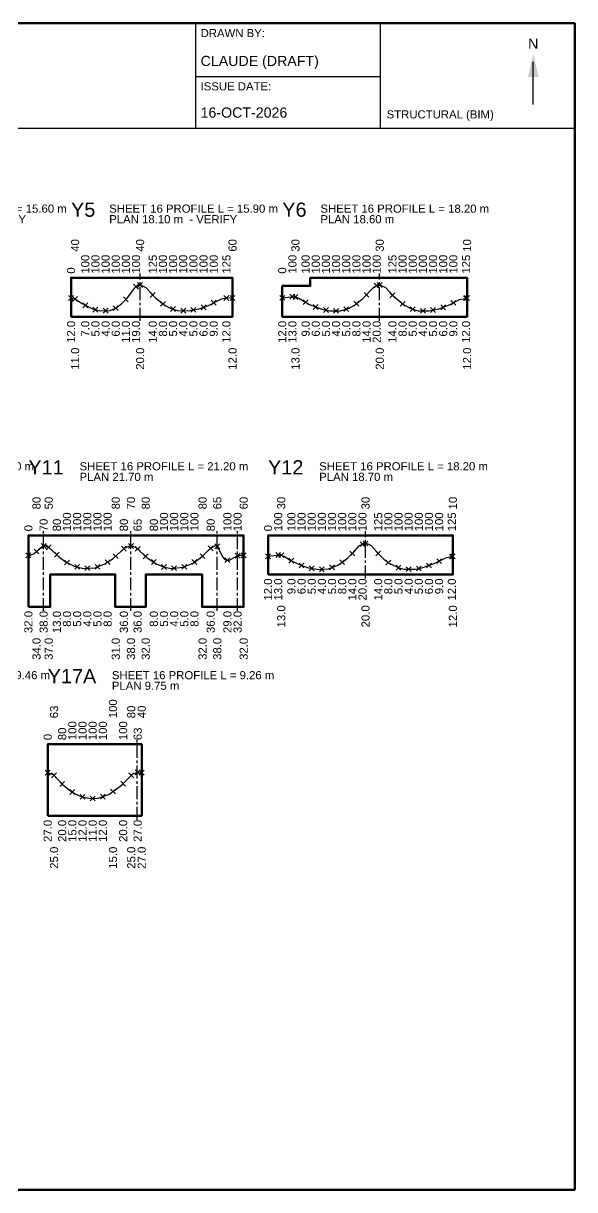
# Model space of a CAD drawing. Header units: millimetres. Extents: x 7 to 413, y 5 to 292.
# Drawn here: x 277.2 to 413, y 5 to 292 of the extents above; entities that cross this region are included whole.
import ezdxf
from ezdxf.enums import TextEntityAlignment as Align

# ---------------------------------------------------------------- set-up
doc = ezdxf.new("R2010")
doc.units = ezdxf.units.MM
doc.linetypes.add('CENTER', pattern=[5.08, 3.175, -0.635, 0.635, -0.635])
for name, color, linetype, lineweight in [('S-ANNO-TEXT', 7, 'CONTINUOUS', 18), ('S-CONC-OUTLINE', 7, 'CONTINUOUS', 50), ('S-DETAIL-THIN', 8, 'CONTINUOUS', 18), ('S-GRID', 1, 'CENTER', 25), ('S-PT-TENDON', 3, 'CONTINUOUS', 25), ('S-TBLK-BORDER', 7, 'CONTINUOUS', 50), ('S-TBLK-LINE', 7, 'CONTINUOUS', 25), ('S-TBLK-TEXT', 7, 'CONTINUOUS', 18)]:
    doc.layers.add(name, color=color, linetype=linetype, lineweight=lineweight)
doc.styles.add('TEXT_2.0', font='arial.ttf')
doc.styles.add('TEXT_2.5', font='arial.ttf')
doc.styles.add('TEXT_3.5', font='arial.ttf')

# ---------------------------------------------------------------- blocks, each defined once
blk = doc.blocks.new('STR_TITLEBLOCK_A3')
at = {"layer": 'S-TBLK-BORDER'}
blk.add_lwpolyline([(7, 5), (413, 5), (413, 292), (7, 292)], close=True, dxfattribs=at)
at = {"layer": 'S-TBLK-LINE'}
for p, q in [((319.7, 266.2), (319.7, 292)), ((365.2, 266.2), (365.2, 292)), ((402.8, 272), (402.8, 282.5)), ((319.7, 278.9), (365.2, 278.9)), ((7, 266.2), (413, 266.2))]:
    blk.add_line(p, q, dxfattribs=at)
blk.add_solid([(401.5, 278.8), (404.1, 278.8), (402.8, 284.5)], dxfattribs=at)
at = {"layer": 'S-TBLK-TEXT', "color": 8, "style": 'TEXT_2.0'}
for s, p in [('DRAWN BY:', (320.9, 288.6)), ('ISSUE DATE:', (320.9, 275.5))]:
    blk.add_text(s, height=2, dxfattribs=at).set_placement(p)
at = {"layer": 'S-TBLK-TEXT', "style": 'TEXT_2.5'}
blk.add_text('N', height=2.5, dxfattribs=at).set_placement((402.8, 287), align=Align.MIDDLE_CENTER)
at = {"layer": 'S-TBLK-TEXT', "style": 'TEXT_2.0'}
blk.add_text('STRUCTURAL (BIM)', height=2, dxfattribs=at).set_placement((366.7, 268.6))
at = {"layer": 'S-TBLK-TEXT', "style": 'TEXT_2.5'}
for tag, p in [('PROJ_REFERENCE', (8.2, 281.5)), ('DRAWING_NAME', (57.7, 281.5)), ('REVISION', (239.7, 281.5)), ('DRAWN_BY', (320.9, 281.5)), ('DRAWING_NUMBER', (8.2, 268.8)), ('DRAWING_STAGE', (57.7, 268.8)), ('CLIENT', (95.2, 268.8)), ('SCALE', (239.7, 268.8)), ('ISSUE_DATE', (320.9, 268.8))]:
    blk.add_attdef(tag, p, '', height=2.5, dxfattribs=at)

msp = doc.modelspace()

# ---------------------------------------------------------------- linework, layer by layer
at = {"layer": 'S-CONC-OUTLINE'}
for points in [[(289, 219.8), (328.75, 219.8), (328.75, 229.4), (289, 229.4)], [(341, 219.8), (386.5, 219.8), (386.5, 229.4), (347.88, 229.4), (347.88, 227.4), (341, 227.4)], [(278.5, 148.4), (283.88, 148.4), (283.88, 156.4), (299.88, 156.4), (299.88, 148.4), (307.38, 148.4), (307.38, 156.4), (321.25, 156.4), (321.25, 148.4), (331.5, 148.4), (331.5, 166), (278.5, 166)], [(337.5, 156.4), (383, 156.4), (383, 166), (337.5, 166)], [(283.25, 97), (306.4, 97), (306.4, 114.6), (283.25, 114.6)]]:
    msp.add_lwpolyline(points, close=True, dxfattribs=at)
at = {"layer": 'S-DETAIL-THIN'}
for p, q in [((304.4, 226.6), (305.6, 227.8)), ((304.4, 227.8), (305.6, 226.6)), ((305.4, 227.02), (306.6, 228.22)), ((305.4, 228.22), (306.6, 227.02)), ((363.65, 226.88), (364.85, 228.08)), ((363.65, 228.08), (364.85, 226.88)), ((364.4, 227.03), (365.6, 228.23)), ((364.4, 228.23), (365.6, 227.03)), ((288.4, 223.8), (289.6, 225)), ((288.4, 225), (289.6, 223.8)), ((289.4, 223.57), (290.6, 224.77)), ((289.4, 224.77), (290.6, 223.57)), ((301.9, 223.47), (303.1, 224.67)), ((301.9, 224.67), (303.1, 223.47)), ((308.52, 224.56), (309.73, 225.76)), ((308.52, 225.76), (309.73, 224.56)), ((326.65, 223.83), (327.85, 225.03)), ((326.65, 225.03), (327.85, 223.83)), ((328.15, 223.8), (329.35, 225)), ((328.15, 225), (329.35, 223.8)), ((340.4, 223.85), (341.6, 225.05)), ((340.4, 225.05), (341.6, 223.85)), ((342.9, 224.13), (344.1, 225.33)), ((342.9, 225.33), (344.1, 224.13)), ((343.65, 224.07), (344.85, 225.27)), ((343.65, 225.27), (344.85, 224.07)), ((346.15, 222.8), (347.35, 224)), ((346.15, 224), (347.35, 222.8)), ((361.15, 224.6), (362.35, 225.8)), ((361.15, 225.8), (362.35, 224.6)), ((367.52, 224.49), (368.73, 225.69)), ((367.52, 225.69), (368.73, 224.49)), ((385.65, 223.76), (386.85, 224.96)), ((385.65, 224.96), (386.85, 223.76)), ((385.9, 223.8), (387.1, 225)), ((385.9, 225), (387.1, 223.8)), ((291.9, 222.03), (293.1, 223.23)), ((291.9, 223.23), (293.1, 222.03)), ((294.4, 220.96), (295.6, 222.16)), ((294.4, 222.16), (295.6, 220.96)), ((296.9, 220.71), (298.1, 221.91)), ((296.9, 221.91), (298.1, 220.71)), ((299.4, 221.32), (300.6, 222.52)), ((299.4, 222.52), (300.6, 221.32)), ((311.02, 222.37), (312.23, 223.57)), ((311.02, 223.57), (312.23, 222.37)), ((313.52, 221.09), (314.73, 222.29)), ((313.52, 222.29), (314.73, 221.09)), ((316.02, 220.7), (317.23, 221.9)), ((316.02, 221.9), (317.23, 220.7)), ((318.52, 220.89), (319.73, 222.09)), ((318.52, 222.09), (319.73, 220.89)), ((321.02, 221.53), (322.23, 222.73)), ((321.02, 222.73), (322.23, 221.53)), ((323.52, 222.64), (324.73, 223.84)), ((323.52, 223.84), (324.73, 222.64)), ((348.65, 221.62), (349.85, 222.82)), ((348.65, 222.82), (349.85, 221.62)), ((351.15, 220.84), (352.35, 222.04)), ((351.15, 222.04), (352.35, 220.84)), ((353.65, 220.66), (354.85, 221.86)), ((353.65, 221.86), (354.85, 220.66)), ((356.15, 221.07), (357.35, 222.27)), ((356.15, 222.27), (357.35, 221.07)), ((358.65, 222.41), (359.85, 223.61)), ((358.65, 223.61), (359.85, 222.41)), ((370.02, 222.37), (371.23, 223.57)), ((370.02, 223.57), (371.23, 222.37)), ((372.52, 221.05), (373.73, 222.25)), ((372.52, 222.25), (373.73, 221.05)), ((375.02, 220.66), (376.23, 221.86)), ((375.02, 221.86), (376.23, 220.66)), ((377.52, 220.86), (378.73, 222.06)), ((377.52, 222.06), (378.73, 220.86)), ((380.02, 221.54), (381.23, 222.74)), ((380.02, 222.74), (381.23, 221.54)), ((382.52, 222.63), (383.73, 223.83)), ((382.52, 223.83), (383.73, 222.63)), ((281.65, 162.8), (282.85, 164)), ((281.65, 164), (282.85, 162.8)), ((282.9, 162.45), (284.1, 163.65)), ((282.9, 163.65), (284.1, 162.45)), ((303.15, 162.81), (304.35, 164.01)), ((303.15, 164.01), (304.35, 162.81)), ((324.4, 162.73), (325.6, 163.93)), ((324.4, 163.93), (325.6, 162.73)), ((360.15, 163.23), (361.35, 164.43)), ((360.15, 164.43), (361.35, 163.23)), ((360.9, 163.39), (362.1, 164.59)), ((360.9, 164.59), (362.1, 163.39)), ((277.9, 160.5), (279.1, 161.7)), ((277.9, 161.7), (279.1, 160.5)), ((279.9, 161.43), (281.1, 162.63)), ((279.9, 162.63), (281.1, 161.43)), ((284.9, 160.63), (286.1, 161.83)), ((284.9, 161.83), (286.1, 160.63)), ((299.4, 160.29), (300.6, 161.49)), ((299.4, 161.49), (300.6, 160.29)), ((301.4, 162.13), (302.6, 163.33)), ((301.4, 163.33), (302.6, 162.13)), ((304.77, 162.09), (305.98, 163.29)), ((304.77, 163.29), (305.98, 162.09)), ((306.77, 160.24), (307.98, 161.44)), ((306.77, 161.44), (307.98, 160.24)), ((320.77, 160.3), (321.98, 161.5)), ((320.77, 161.5), (321.98, 160.3)), ((322.77, 162.23), (323.98, 163.43)), ((322.77, 163.43), (323.98, 162.23)), ((329.4, 160.43), (330.6, 161.63)), ((329.4, 161.63), (330.6, 160.43)), ((330.9, 160.5), (332.1, 161.7)), ((330.9, 161.7), (332.1, 160.5)), ((336.9, 160.25), (338.1, 161.45)), ((336.9, 161.45), (338.1, 160.25)), ((339.4, 160.57), (340.6, 161.77)), ((339.4, 161.77), (340.6, 160.57)), ((340.15, 160.52), (341.35, 161.72)), ((340.15, 161.72), (341.35, 160.52)), ((357.65, 160.94), (358.85, 162.14)), ((357.65, 162.14), (358.85, 160.94)), ((364.02, 160.94), (365.23, 162.14)), ((364.02, 162.14), (365.23, 160.94)), ((382.15, 160.2), (383.35, 161.4)), ((382.15, 161.4), (383.35, 160.2)), ((382.4, 160.25), (383.6, 161.45)), ((382.4, 161.45), (383.6, 160.25)), ((287.4, 158.72), (288.6, 159.92)), ((287.4, 159.92), (288.6, 158.72)), ((289.9, 157.65), (291.1, 158.85)), ((289.9, 158.85), (291.1, 157.65)), ((292.4, 157.32), (293.6, 158.52)), ((292.4, 158.52), (293.6, 157.32)), ((294.9, 157.67), (296.1, 158.87)), ((294.9, 158.87), (296.1, 157.67)), ((297.4, 158.82), (298.6, 160.02)), ((297.4, 160.02), (298.6, 158.82)), ((308.77, 158.84), (309.98, 160.04)), ((308.77, 160.04), (309.98, 158.84)), ((311.27, 157.62), (312.48, 158.82)), ((311.27, 158.82), (312.48, 157.62)), ((313.77, 157.32), (314.98, 158.52)), ((313.77, 158.52), (314.98, 157.32)), ((316.27, 157.65), (317.48, 158.85)), ((316.27, 158.85), (317.48, 157.65)), ((318.77, 158.83), (319.98, 160.03)), ((318.77, 160.03), (319.98, 158.83)), ((326.9, 159.3), (328.1, 160.5)), ((326.9, 160.5), (328.1, 159.3)), ((342.65, 159.16), (343.85, 160.36)), ((342.65, 160.36), (343.85, 159.16)), ((345.15, 157.98), (346.35, 159.18)), ((345.15, 159.18), (346.35, 157.98)), ((347.65, 157.29), (348.85, 158.49)), ((347.65, 158.49), (348.85, 157.29)), ((350.15, 157.06), (351.35, 158.26)), ((350.15, 158.26), (351.35, 157.06)), ((352.65, 157.54), (353.85, 158.74)), ((352.65, 158.74), (353.85, 157.54)), ((355.15, 158.81), (356.35, 160.01)), ((355.15, 160.01), (356.35, 158.81)), ((366.52, 158.74), (367.73, 159.94)), ((366.52, 159.94), (367.73, 158.74)), ((369.02, 157.43), (370.23, 158.63)), ((369.02, 158.63), (370.23, 157.43)), ((371.52, 157.1), (372.73, 158.3)), ((371.52, 158.3), (372.73, 157.1)), ((374.02, 157.25), (375.23, 158.45)), ((374.02, 158.45), (375.23, 157.25)), ((376.52, 157.99), (377.73, 159.19)), ((376.52, 159.19), (377.73, 157.99)), ((379.02, 159.06), (380.23, 160.26)), ((379.02, 160.26), (380.23, 159.06)), ((282.65, 107), (283.85, 108.2)), ((282.65, 108.2), (283.85, 107)), ((284.22, 106.37), (285.43, 107.57)), ((284.22, 107.57), (285.43, 106.37)), ((303.22, 106.37), (304.43, 107.57)), ((303.22, 107.57), (304.43, 106.37)), ((304.8, 107.09), (306, 108.29)), ((304.8, 108.29), (306, 107.09)), ((305.8, 107), (307, 108.2)), ((305.8, 108.2), (307, 107)), ((286.22, 104.21), (287.43, 105.41)), ((286.22, 105.41), (287.43, 104.21)), ((288.72, 102.25), (289.93, 103.45)), ((288.72, 103.45), (289.93, 102.25)), ((298.72, 102.39), (299.93, 103.59)), ((298.72, 103.59), (299.93, 102.39)), ((301.22, 104.33), (302.43, 105.53)), ((301.22, 105.53), (302.43, 104.33)), ((291.22, 101.05), (292.43, 102.25)), ((291.22, 102.25), (292.43, 101.05)), ((293.72, 100.65), (294.93, 101.85)), ((293.72, 101.85), (294.93, 100.65)), ((296.22, 101.12), (297.43, 102.32)), ((296.22, 102.32), (297.43, 101.12))]:
    msp.add_line(p, q, dxfattribs=at)
at = {"layer": 'S-GRID'}
for p, q in [((305.98, 218.8), (305.98, 230.4)), ((364.98, 218.8), (364.98, 230.4)), ((282.25, 147.4), (282.25, 167)), ((303.73, 147.4), (303.73, 167)), ((324.98, 147.4), (324.98, 167)), ((329.95, 147.4), (329.95, 167)), ((361.48, 155.4), (361.48, 167)), ((305.32, 96), (305.32, 115.6))]:
    msp.add_line(p, q, dxfattribs=at)
at = {"layer": 'S-PT-TENDON'}
for points in [[(289, 224.4), (289.87, 224.26), (291.72, 223.02), (294.29, 221.73), (296.29, 221.26), (298.65, 221.35), (300, 221.92), (301.5, 223.02), (302.86, 224.45), (304.71, 226.92), (305.21, 227.4), (306.07, 227.64), (307.43, 227.02), (309.78, 224.45), (311.92, 222.73), (313.42, 221.92), (315.13, 221.35), (317.77, 221.26), (320.56, 221.73), (322.84, 222.59), (326.05, 224.21), (327.62, 224.5), (328.75, 224.4)], [(341, 224.45), (343.93, 224.78), (345.07, 224.4), (347.71, 222.83), (350.71, 221.64), (352.71, 221.26), (355.35, 221.26), (357.28, 221.83), (358.78, 222.64), (360.85, 224.26), (363.49, 227.02), (364.27, 227.5), (365.06, 227.64), (366.41, 227.02), (368.27, 224.92), (370.91, 222.73), (372.84, 221.73), (374.48, 221.26), (377.05, 221.26), (379.54, 221.73), (382.33, 222.78), (384.61, 224.07), (386.5, 224.4)], [(337.5, 160.85), (340.43, 161.23), (341.65, 160.8), (343.07, 159.85), (346, 158.47), (347.5, 157.99), (350.21, 157.61), (352.35, 157.8), (354.49, 158.61), (356.13, 159.66), (357.13, 160.51), (358.28, 161.56), (359.99, 163.47), (361.2, 164.04), (362.06, 163.9), (362.91, 163.47), (364.77, 161.37), (366.05, 160.13), (367.34, 159.18), (369.69, 157.99), (370.91, 157.7), (373.83, 157.7), (375.4, 157.99), (378.4, 159.04), (381.4, 160.56), (383, 160.85)], [(278.58, 161.1), (279.01, 161.1), (279.94, 161.52), (281.94, 163.33), (282.58, 163.48), (283.51, 163.05), (286.22, 160.57), (287.79, 159.43), (289.79, 158.43), (292.07, 157.86), (294.93, 158.05), (297.35, 159), (299.35, 160.29), (302.13, 162.86), (303.49, 163.43), (304.2, 163.38), (304.99, 163.05), (307.77, 160.48), (310.13, 158.95), (312.05, 158.14), (313.77, 157.86), (316.62, 158.14), (319.05, 159.19), (321.33, 160.86), (323.26, 162.76), (324.54, 163.48), (324.97, 163.38), (326.4, 160.67), (326.9, 160.1), (327.25, 159.9), (328.04, 159.9), (330.11, 161.1), (331.32, 161.1)], [(283.35, 107.6), (284.63, 107.17), (286.85, 104.79), (288.56, 103.36), (289.84, 102.5), (291.63, 101.7), (293.77, 101.22), (295.7, 101.31), (298.34, 102.27), (301.41, 104.5), (304.12, 107.27), (305.4, 107.7), (306.19, 107.6)]]:
    msp.add_lwpolyline(points, dxfattribs=at)

# ---------------------------------------------------------------- block references
at = {"layer": 'S-TBLK-LINE'}
ref = msp.add_blockref('STR_TITLEBLOCK_A3', (0, 0), dxfattribs=at)
ref.add_attrib('DRAWN_BY', 'CLAUDE (DRAFT)', (320.9, 281.5), dxfattribs={"layer": 'S-TBLK-TEXT', "height": 2.5, "style": 'TEXT_2.5'})
ref.add_attrib('ISSUE_DATE', '16-OCT-2026', (320.9, 268.8), dxfattribs={"layer": 'S-TBLK-TEXT', "height": 2.5, "style": 'TEXT_2.5'})

# ---------------------------------------------------------------- texts
at = {"layer": 'S-ANNO-TEXT'}
for s, height, style, p in [('SHEET 16 PROFILE L = 15.60 m', 2, 'TEXT_2.0', (246.4, 245.4)), ('Y5', 3.5, 'TEXT_3.5', (289, 244.4)), ('SHEET 16 PROFILE L = 15.90 m', 2, 'TEXT_2.0', (298.4, 245.4)), ('Y6', 3.5, 'TEXT_3.5', (341, 244.4)), ('SHEET 16 PROFILE L = 18.20 m', 2, 'TEXT_2.0', (350.4, 245.4)), ('PLAN 20.75 m  - VERIFY', 2, 'TEXT_2.0', (246.4, 242.8)), ('PLAN 18.10 m  - VERIFY', 2, 'TEXT_2.0', (298.4, 242.8)), ('PLAN 18.60 m', 2, 'TEXT_2.0', (350.4, 242.8)), ('SHEET 16 PROFILE L = 18.70 m', 2, 'TEXT_2.0', (238.35, 182)), ('Y11', 3.5, 'TEXT_3.5', (278.5, 181)), ('SHEET 16 PROFILE L = 21.20 m', 2, 'TEXT_2.0', (291.1, 182)), ('Y12', 3.5, 'TEXT_3.5', (337.5, 181)), ('SHEET 16 PROFILE L = 18.20 m', 2, 'TEXT_2.0', (350.1, 182)), ('PLAN 21.70 m', 2, 'TEXT_2.0', (291.1, 179.4)), ('PLAN 18.70 m', 2, 'TEXT_2.0', (350.1, 179.4)), ('SHEET 16 PROFILE L = 9.46 m', 2, 'TEXT_2.0', (243.85, 130.6)), ('Y17A', 3.5, 'TEXT_3.5', (283.25, 129.6)), ('SHEET 16 PROFILE L = 9.26 m', 2, 'TEXT_2.0', (299.05, 130.6)), ('PLAN 9.75 m', 2, 'TEXT_2.0', (299.05, 128))]:
    msp.add_text(s, height=height, dxfattribs=dict(at, style=style)).set_placement(p)
at = {"layer": 'S-ANNO-TEXT', "style": 'TEXT_2.0'}
for s, p in [('40', (291, 235.8)), ('40', (307, 235.8)), ('60', (329.75, 235.8)), ('30', (345.25, 235.8)), ('30', (366, 235.8)), ('10', (387.5, 235.8)), ('100', (293.5, 230.4)), ('100', (296, 230.4)), ('100', (298.5, 230.4)), ('100', (301, 230.4)), ('100', (303.5, 230.4)), ('100', (306, 230.4)), ('125', (310.12, 230.4)), ('100', (312.62, 230.4)), ('100', (315.12, 230.4)), ('100', (317.62, 230.4)), ('100', (320.12, 230.4)), ('100', (322.62, 230.4)), ('100', (325.12, 230.4)), ('125', (328.25, 230.4)), ('100', (344.5, 230.4)), ('100', (347.75, 230.4)), ('100', (350.25, 230.4)), ('100', (352.75, 230.4)), ('100', (355.25, 230.4)), ('100', (357.75, 230.4)), ('100', (360.25, 230.4)), ('100', (362.75, 230.4)), ('100', (365.25, 230.4)), ('125', (369.12, 230.4)), ('100', (371.62, 230.4)), ('100', (374.12, 230.4)), ('100', (376.62, 230.4)), ('100', (379.12, 230.4)), ('100', (381.62, 230.4)), ('100', (384.12, 230.4)), ('125', (387.25, 230.4)), ('0', (290, 230.4)), ('0', (342, 230.4)), ('80', (281.5, 172.4)), ('50', (284.5, 172.4)), ('80', (301, 172.4)), ('70', (304.75, 172.4)), ('80', (308.38, 172.4)), ('80', (322.38, 172.4)), ('65', (326, 172.4)), ('60', (332.5, 172.4)), ('30', (341.75, 172.4)), ('30', (362.5, 172.4)), ('10', (384, 172.4)), ('70', (283.25, 167)), ('80', (286.5, 167)), ('100', (289, 167)), ('100', (291.5, 167)), ('100', (294, 167)), ('100', (296.5, 167)), ('100', (299, 167)), ('80', (303, 167)), ('65', (306.38, 167)), ('80', (310.38, 167)), ('100', (312.88, 167)), ('100', (315.38, 167)), ('100', (317.88, 167)), ('100', (320.38, 167)), ('80', (324.38, 167)), ('100', (328.5, 167)), ('100', (331, 167)), ('100', (341, 167)), ('100', (344.25, 167)), ('100', (346.75, 167)), ('100', (349.25, 167)), ('100', (351.75, 167)), ('100', (354.25, 167)), ('100', (356.75, 167)), ('100', (359.25, 167)), ('100', (361.75, 167)), ('125', (365.62, 167)), ('100', (368.12, 167)), ('100', (370.62, 167)), ('100', (373.12, 167)), ('100', (375.62, 167)), ('100', (378.12, 167)), ('100', (380.62, 167)), ('125', (383.75, 167)), ('0', (279.5, 167)), ('0', (338.5, 167)), ('63', (285.82, 121)), ('100', (300.32, 121)), ('80', (304.82, 121)), ('40', (307.4, 121)), ('80', (287.82, 115.6)), ('100', (290.32, 115.6)), ('100', (292.82, 115.6)), ('100', (295.32, 115.6)), ('100', (297.82, 115.6)), ('100', (302.82, 115.6)), ('63', (306.4, 115.6)), ('0', (284.25, 115.6))]:
    msp.add_text(s, height=2, rotation=90, dxfattribs=at).set_placement(p)
for s, p in [('12.0', (290, 218.8)), ('7.0', (293.5, 218.8)), ('5.0', (296, 218.8)), ('4.0', (298.5, 218.8)), ('6.0', (301, 218.8)), ('11.0', (303.5, 218.8)), ('19.0', (306, 218.8)), ('14.0', (310.12, 218.8)), ('8.0', (312.62, 218.8)), ('5.0', (315.12, 218.8)), ('4.0', (317.62, 218.8)), ('5.0', (320.12, 218.8)), ('6.0', (322.62, 218.8)), ('9.0', (325.12, 218.8)), ('12.0', (328.25, 218.8)), ('12.0', (342, 218.8)), ('13.0', (344.5, 218.8)), ('9.0', (347.75, 218.8)), ('6.0', (350.25, 218.8)), ('5.0', (352.75, 218.8)), ('4.0', (355.25, 218.8)), ('5.0', (357.75, 218.8)), ('8.0', (360.25, 218.8)), ('14.0', (362.75, 218.8)), ('20.0', (365.25, 218.8)), ('14.0', (369.12, 218.8)), ('8.0', (371.62, 218.8)), ('5.0', (374.12, 218.8)), ('4.0', (376.62, 218.8)), ('5.0', (379.12, 218.8)), ('6.0', (381.62, 218.8)), ('9.0', (384.12, 218.8)), ('12.0', (387.25, 218.8)), ('11.0', (291, 212.2)), ('20.0', (307, 212.2)), ('12.0', (329.75, 212.2)), ('13.0', (345.25, 212.2)), ('20.0', (366, 212.2)), ('12.0', (387.5, 212.2)), ('12.0', (338.5, 155.4)), ('13.0', (341, 155.4)), ('9.0', (344.25, 155.4)), ('6.0', (346.75, 155.4)), ('5.0', (349.25, 155.4)), ('4.0', (351.75, 155.4)), ('5.0', (354.25, 155.4)), ('8.0', (356.75, 155.4)), ('14.0', (359.25, 155.4)), ('20.0', (361.75, 155.4)), ('14.0', (365.62, 155.4)), ('8.0', (368.12, 155.4)), ('5.0', (370.62, 155.4)), ('4.0', (373.12, 155.4)), ('5.0', (375.62, 155.4)), ('6.0', (378.12, 155.4)), ('9.0', (380.62, 155.4)), ('12.0', (383.75, 155.4)), ('32.0', (279.5, 147.4)), ('38.0', (283.25, 147.4)), ('13.0', (286.5, 147.4)), ('8.0', (289, 147.4)), ('5.0', (291.5, 147.4)), ('4.0', (294, 147.4)), ('5.0', (296.5, 147.4)), ('8.0', (299, 147.4)), ('36.0', (303, 147.4)), ('36.0', (306.38, 147.4)), ('8.0', (310.38, 147.4)), ('5.0', (312.88, 147.4)), ('4.0', (315.38, 147.4)), ('5.0', (317.88, 147.4)), ('8.0', (320.38, 147.4)), ('36.0', (324.38, 147.4)), ('29.0', (328.5, 147.4)), ('32.0', (331, 147.4)), ('13.0', (341.75, 148.8)), ('20.0', (362.5, 148.8)), ('12.0', (384, 148.8)), ('34.0', (281.5, 140.8)), ('37.0', (284.5, 140.8)), ('31.0', (301, 140.8)), ('38.0', (304.75, 140.8)), ('32.0', (308.38, 140.8)), ('32.0', (322.38, 140.8)), ('38.0', (326, 140.8)), ('32.0', (332.5, 140.8)), ('27.0', (284.25, 96)), ('20.0', (287.82, 96)), ('15.0', (290.32, 96)), ('12.0', (292.82, 96)), ('11.0', (295.32, 96)), ('12.0', (297.82, 96)), ('20.0', (302.82, 96)), ('27.0', (306.4, 96)), ('25.0', (285.82, 89.4)), ('15.0', (300.32, 89.4)), ('25.0', (304.82, 89.4)), ('27.0', (307.4, 89.4))]:
    msp.add_text(s, height=2, rotation=90, dxfattribs=at).set_placement(p, align=Align.RIGHT)

doc.saveas('drawing.dxf')
